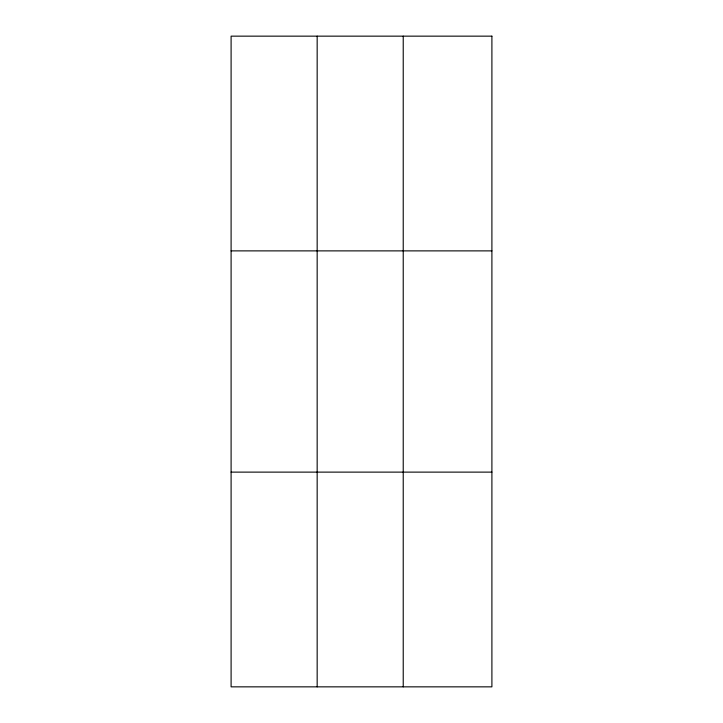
<?xml version="1.0" encoding="UTF-8"?>
<svg xmlns="http://www.w3.org/2000/svg" width="723" height="723" viewBox="0 0 723 723"><rect width="100%" height="100%" fill="white"/><g stroke="black" fill="none" stroke-linecap="round" stroke-linejoin="round"><path stroke-width="1.08" d="M317.162 36.15L317.162 686.85M403.226 36.15L403.226 686.85M231.098 250.881L491.902 250.881M231.098 472.119L491.902 472.119M491.902 36.15L491.902 686.85L231.098 686.85L231.098 36.15L491.902 36.15"/></g></svg>
